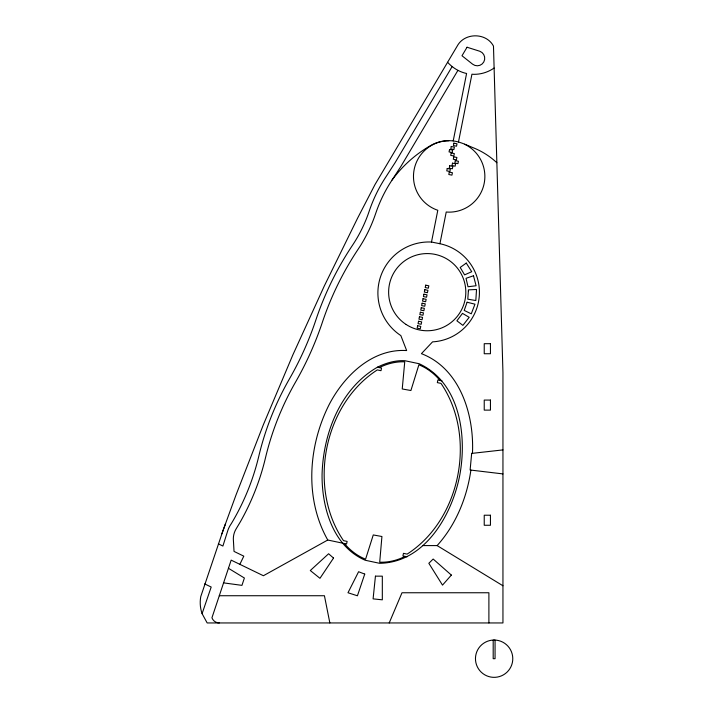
<?xml version="1.0" encoding="UTF-8"?>
<svg xmlns="http://www.w3.org/2000/svg" width="713" height="713" viewBox="0 0 713 713"><rect width="100%" height="100%" fill="white"/><g stroke="black" fill="none" stroke-linecap="round" stroke-linejoin="round"><path stroke-width="1.07" d="M470.892 470.099C466.953 497.665 455.901 524.786 437.131 545.588L422.711 545.588M377.435 367.195C385.92 362.979 395.305 360.199 404.841 360.707L419.217 363.746C460.268 382.729 467.336 436.499 459.529 476.391C451.605 515.731 424.538 562.602 379.61 563.306L365.243 560.258C332.855 546.381 321.821 507.326 322.062 474.885C323.069 433.584 340.208 388.656 377.435 367.195L381.526 368.06L381 370.689L377.32 369.913C323.426 404.556 307.535 487.95 343.488 540.641L347.124 541.408L346.571 544.001L327.757 540.017C304.389 498.654 308.203 446.053 329.183 404.538C344.04 375.911 372.177 348.381 406.651 350.564L400.849 335.591A51.015 51.015 0 0 1 431.499 242.037L437.8 210.282L435.884 209.577A35.712 35.712 0 0 1 448.771 140.728C457.799 140.354 465.937 144.882 474.074 148.09A74.954 74.954 0 0 1 496.863 162.751M453.201 140.96L466.587 73.484C459.27 71.96 452.595 67.788 447.595 62.289M458.486 141.976L471.935 74.205L474.02 74.339A35.097 35.097 0 0 0 494.109 68.038M471.667 453.325L472.461 453.325C474.305 415.1 460.268 368.532 421.428 353.666L432.541 341.866A49.634 49.634 0 0 0 439.93 243.721L446.231 212.002L447.238 212.091A35.712 35.712 0 0 0 464.6 144.231M202.091 613.643A33.324 33.324 0 0 1 200.772 596.576L223.044 530.49L236.012 494.974L263.445 424.52L292.865 354.869L324.255 286.082L357.578 218.214L374.958 184.64L457.211 46.087C464.448 32.415 486.23 32.415 493.476 46.087L502.95 372.623L502.95 622.948L207.162 622.948L202.091 613.643L211.191 587.04L204.676 583.894M221.886 533.787L225.495 523.761M389.209 622.948L401.998 592.753L488.895 592.753L488.895 622.948M239.853 564.34L243.81 556.158L234.033 551.425L233.329 538.948A19.313 19.313 0 0 1 236.27 528.645L240.308 521.898A244.595 244.595 0 0 0 265.441 458.004A284.567 284.567 0 0 1 280.316 412.72L283.043 406.49A284.754 284.754 0 0 1 295.476 382.213A332.053 332.053 0 0 0 322.356 322.321A307.615 307.615 0 0 1 358.184 249.149L359.967 246.431A151.201 151.201 0 0 0 374.583 216.627L376.919 209.961A141.967 141.967 0 0 1 392.07 180.041L401.071 166.138L457.915 70.382M452.14 66.567L395.189 162.537L386.339 176.227A148.857 148.857 0 0 0 369.156 211.289A144.311 144.311 0 0 1 352.418 245.397A314.21 314.21 0 0 0 315.841 320.075A325.538 325.538 0 0 1 289.469 378.844A291.162 291.162 0 0 0 258.766 456.32A237.875 237.875 0 0 1 231.244 523.761A26.203 26.203 0 0 0 227.447 531.693L222.902 546.042L218.374 543.859M327.757 540.017L263.4 575.73L231.164 560.133L211.939 617.797A7.825 7.825 0 0 0 219.301 622.948M379.334 367.596C387.195 363.692 395.947 361.429 404.743 361.821L402.23 388.959L410.902 390.519L418.879 364.815C427.149 368.06 434.315 373.683 440.019 380.448M405.127 556.407C397.266 560.311 388.514 562.584 379.708 562.183L381.927 536.506L373.264 534.946L365.582 559.188C357.311 555.944 350.145 550.311 344.432 543.547M502.95 449.903L471.667 453.415L470.117 470.001L502.95 473.913M219.301 595.729L324.424 595.729L329.852 622.948M223.579 582.877L241.948 585.364L244.39 578.02L228.445 568.288M431.499 242.037L439.93 243.721M441.944 380.849L437.88 379.993L437.336 382.623L440.999 383.389C476.935 436.089 461.035 519.492 407.114 554.117L403.46 553.341L402.916 555.944L407.025 556.817M437.131 545.588L502.95 585.774M495.063 640.096L495.063 658.696L493.191 658.696L493.191 640.096M392.07 180.041A124.365 124.365 0 0 1 431.142 145.274A35.017 35.017 0 0 1 448.771 140.728M468.379 291.056L467.79 299.166L475.821 300.547L476.525 289.469L468.379 289.879L468.379 291.056M375.439 576.157L373.095 598.875L382.32 599.829L382.32 576.157L375.439 576.157M449.538 149.507L449.056 151.914L452.176 152.529L452.657 150.122L449.538 149.507M451.249 146.504L450.776 148.91L453.896 149.534L454.368 147.128L451.249 146.504M447.238 168.473L446.757 170.87L449.876 171.494L450.358 169.088L447.238 168.473M451.195 152.956L450.723 155.363L453.842 155.978L454.315 153.58L451.195 152.956M417.649 325.761L417.167 328.167L420.287 328.791L420.768 326.385L417.649 325.761M418.54 321.251L418.068 323.657L421.187 324.281L421.659 321.875L418.54 321.251M419.44 316.741L418.959 319.148L422.078 319.763L422.559 317.365L419.44 316.741M420.331 312.232L419.859 314.638L422.978 315.253L423.451 312.847L420.331 312.232M421.231 307.722L420.75 310.128L423.87 310.743L424.351 308.337L421.231 307.722M422.123 303.212L421.641 305.619L424.77 306.233L425.242 303.827L422.123 303.212M423.014 298.702L422.542 301.1L425.661 301.724L426.142 299.317L423.014 298.702M423.914 294.184L423.433 296.59L426.552 297.214L427.034 294.808L423.914 294.184M424.805 289.674L424.333 292.08L427.452 292.704L427.925 290.298L424.805 289.674M425.706 285.164L425.224 287.571L428.344 288.186L428.825 285.788L425.706 285.164M453.887 143.161L453.406 145.568L456.525 146.183L457.006 143.785L453.887 143.161M449.725 165.746L449.243 168.152L452.363 168.776L452.844 166.37L449.725 165.746M449.288 172.118L448.816 174.516L451.935 175.14L452.416 172.733L449.288 172.118M452.488 163.161L452.015 165.559L455.135 166.182L455.607 163.776L452.488 163.161M453.762 156.842L453.29 159.249L456.409 159.864L456.881 157.457L453.762 156.842M455.286 160.63L454.814 163.036L457.933 163.651L458.414 161.254L455.286 160.63M467.104 302.232L464.208 310.422L471.275 313.818L474.956 304.184L467.104 302.232M364.735 574.09L357.427 595.783L347.989 592.753L358.594 571.728L364.735 574.09M462.487 313.381L456.899 320.814L462.889 325.369L469.199 317.312L462.487 313.381M467.051 47.236L461.997 55.757L472.594 64.17A7.495 7.495 0 0 0 483.788 61.969A7.495 7.495 0 0 0 479.813 51.265L467.051 47.236M333.532 558.065L319.968 578.314L310.298 570.525L328.604 553.76L333.532 558.065M451.365 575.088L442.506 585.123L428.843 563.288L433.165 559.037L451.365 575.088M466.275 263.088L460.188 267.446L464.6 274.87L471.73 271.706L466.275 263.088M473.494 275.771L466.035 278.32L468.004 286.76L476.079 285.753L473.494 275.771M494.127 640.033L491.694 640.194A18.654 18.654 0 0 0 478.387 668.714A18.654 18.654 0 0 0 509.857 668.714A18.654 18.654 0 0 0 496.56 640.194L494.127 640.033M490.446 343.693L484.234 343.693L484.234 353.737L490.446 353.737L490.446 343.693M490.446 400.073L484.234 400.073L484.234 410.118L490.446 410.118L490.446 400.073M490.446 515.223L484.234 515.223L484.234 525.267L490.446 525.267L490.446 515.223M406.143 324.495A38.591 38.591 0 0 0 465.758 294.255A38.591 38.591 0 0 0 409.761 257.75A38.591 38.591 0 0 0 406.143 324.495"/></g></svg>
